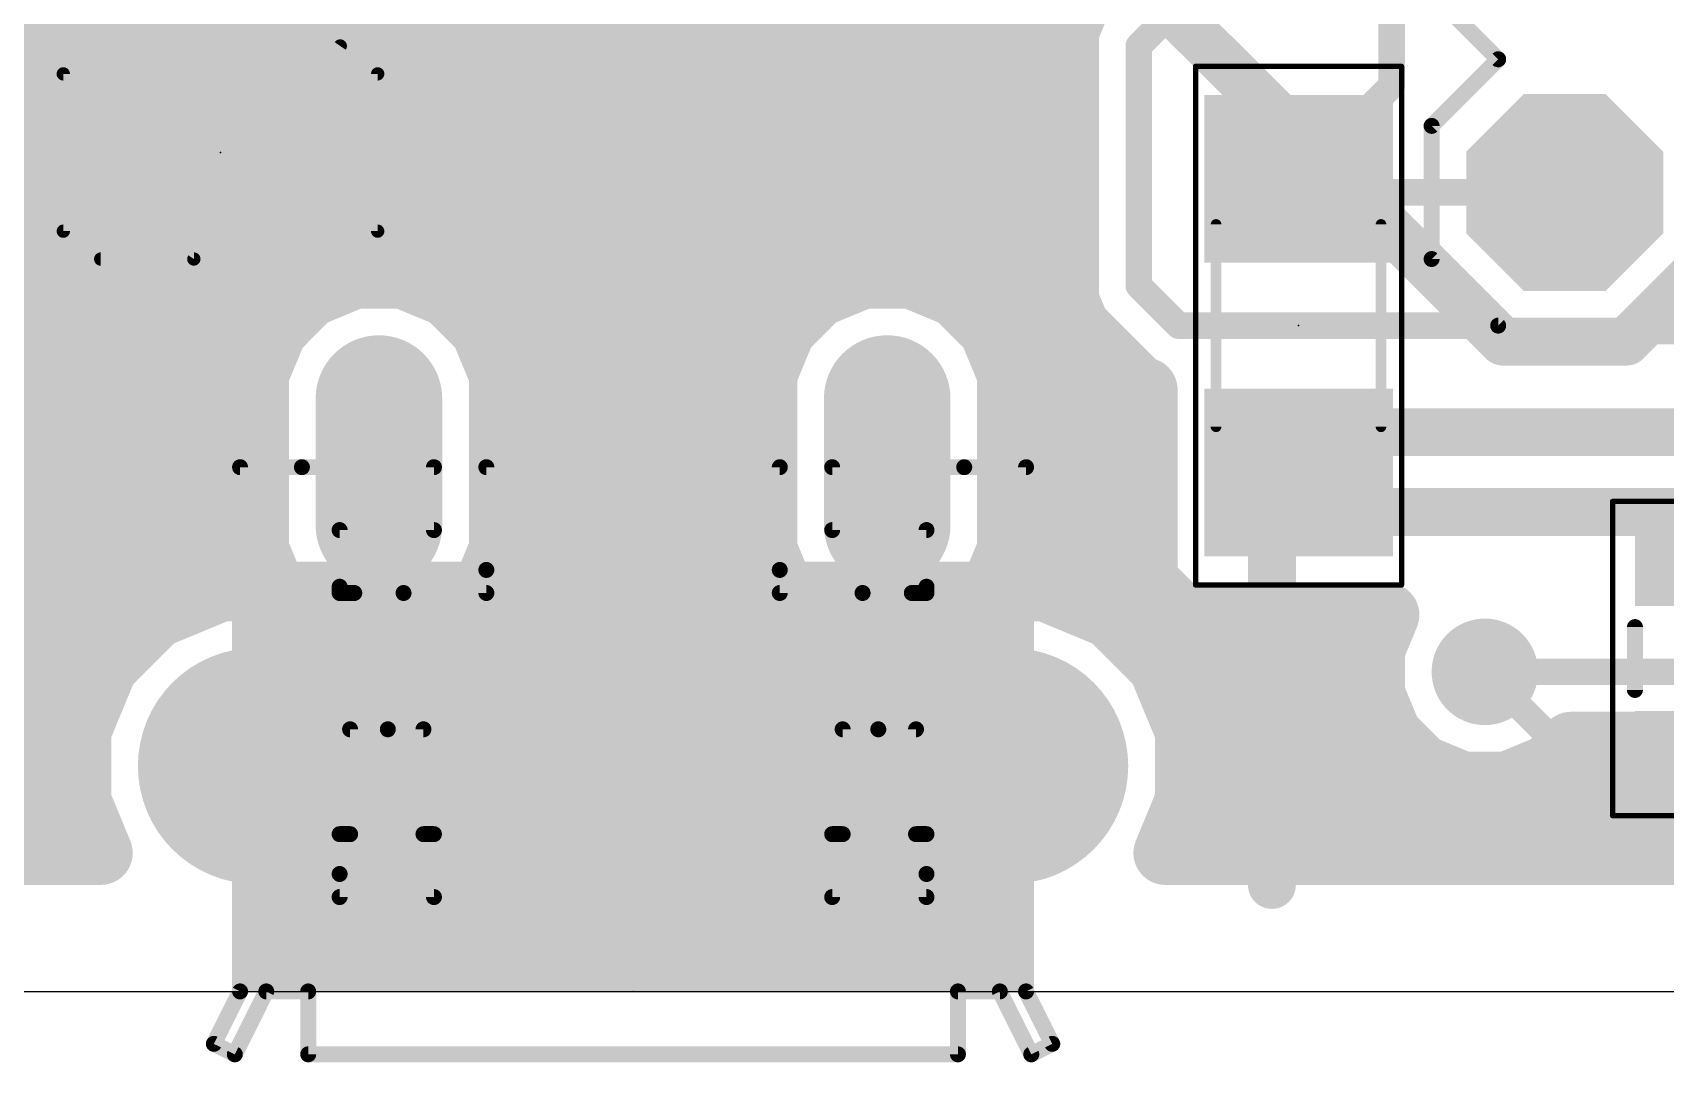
# Model space of a CAD drawing. Extents: x -0.2 to 38.1, y -0.7 to 65.1.
# Drawn here: x 8.24 to 23.82, y -0.68 to 9.14 of the extents above; entities that cross this region are included whole.
import ezdxf

# ---------------------------------------------------------------- set-up
doc = ezdxf.new("R2010")
doc.units = 0
for name, color, linetype in [('1', 22, 'CONTINUOUS'), ('16', 175, 'CONTINUOUS'), ('17', 82, 'CONTINUOUS'), ('18', 82, 'CONTINUOUS'), ('20', 7, 'CONTINUOUS'), ('21', 253, 'CONTINUOUS'), ('23', 7, 'CONTINUOUS'), ('24', 7, 'CONTINUOUS'), ('39', 22, 'CONTINUOUS'), ('40', 175, 'CONTINUOUS'), ('41', 22, 'CONTINUOUS'), ('51', 253, 'CONTINUOUS'), ('52', 253, 'CONTINUOUS')]:
    doc.layers.add(name, color=color, linetype=linetype)

# ---------------------------------------------------------------- blocks, each defined once
blk = doc.blocks.new('RECT')
blk.add_solid([(-0.5, -0.5), (0.5, -0.5), (-0.5, 0.5), (0.5, 0.5)])
blk = doc.blocks.new('OCTAGONP')
at = {"const_width": 0.5}
blk.add_lwpolyline([(-0.25, -0.1036), (-0.25, 0.1036), (-0.1036, 0.25), (0.1036, 0.25), (0.25, 0.1036), (0.25, -0.1036), (0.1036, -0.25), (-0.1036, -0.25), (-0.25, -0.1036), (-0.25, 0.1036)], dxfattribs=at)
blk = doc.blocks.new('ROUNDP')
at = {"const_width": 0.5}
blk.add_lwpolyline([(0, -0.25, 1), (0, 0.25, 1), (0, -0.25)], format="xyb", dxfattribs=at)
blk = doc.blocks.new('LONGP100')
at = {"const_width": 1}
blk.add_lwpolyline([(-0.5, 0), (0.5, 0)], dxfattribs=at)
at = {"const_width": 0.5}
for points in [[(-0.5, 0.25, 1), (-0.5, -0.25)], [(0.5, -0.25, 1), (0.5, 0.25)]]:
    blk.add_lwpolyline(points, format="xyb", dxfattribs=at)
blk = doc.blocks.new('ROUNDV')
at = {"const_width": 0.5}
blk.add_lwpolyline([(0, -0.25, 1), (0, 0.25, 1), (0, -0.25)], format="xyb", dxfattribs=at)

msp = doc.modelspace()

# ---------------------------------------------------------------- linework, layer by layer
at = {"layer": '1'}
for points, const_width in [([(17.018, 10.665), (17.018, 8.001)], 0.4572), ([(10.16, 10.541), (8.382, 8.763)], 0.254), ([(12.065, 10.541), (13.335, 8.636)], 0.254), ([(15.27, 8.158), (17.018, 10.541)], 0.254), ([(19.558, 8.9104), (18.034, 10.414)], 0.4572), ([(13.97, 9.271), (13.97, 4.825)], 0.254), ([(22.2708, 6.1976), (19.558, 8.9104)], 0.4572), ([(8.382, 8.763), (8.382, 8.001)], 0.254), ([(13.335, 8.636), (13.335, 4.826)], 0.254), ([(15.27, 4.825), (15.27, 8.158)], 0.254), ([(8.382, 8.001), (8.379, 8.001)], 0.254), ([(11.811, 8.001), (11.687, 8.001)], 0.254), ([(11.811, 8.001), (12.573, 7.239)], 0.254), ([(24.8716, 7.62), (23.4492, 6.1976)], 0.4572), ([(12.573, 7.239), (12.573, 4.826)], 0.254), ([(23.4492, 6.1976), (22.2708, 6.1976)], 0.4572), ([(12.573, 4.826), (12.67, 4.825)], 0.254), ([(13.335, 4.826), (13.32, 4.825)], 0.254), ([(22.86, 2.286), (22.098, 3.048)], 0.254), ([(24.119, 2.286), (22.86, 2.286)], 0.254)]:
    msp.add_lwpolyline(points, dxfattribs=dict(at, const_width=const_width))
for points, const_width in [([(19.6388, 8.9912, 1), (19.4772, 8.8296)], 0.2286), ([(19.4777, 8.8291, 1), (19.6383, 8.9918)], 0.2286), ([(8.4455, 8.763, 1), (8.3185, 8.763)], 0.127), ([(8.3371, 8.8079, 1), (8.4269, 8.7181)], 0.127), ([(13.3985, 8.636, 1), (13.2715, 8.636)], 0.127), ([(13.2822, 8.6008, 1), (13.3878, 8.6712)], 0.127), ([(15.3335, 8.158, 1), (15.2065, 8.158)], 0.127), ([(15.2188, 8.1956, 1), (15.3212, 8.1204)], 0.127), ([(8.379, 8.0645, 1), (8.379, 7.9375)], 0.127), ([(8.382, 7.9375, 1), (8.382, 8.0645)], 0.127), ([(11.687, 8.0645, 1), (11.687, 7.9375)], 0.127), ([(11.8559, 8.0459, 1), (11.7661, 7.9561)], 0.127), ([(11.811, 7.9375, 1), (11.811, 8.0645)], 0.127), ([(16.9037, 8.001, 1), (17.1323, 8.001)], 0.2286), ([(8.3185, 8.001, 1), (8.4455, 8.001)], 0.127), ([(12.6365, 7.239, 1), (12.5095, 7.239)], 0.127), ([(12.5281, 7.1941, 1), (12.6179, 7.2839)], 0.127), ([(22.2708, 6.3119, 1), (22.2708, 6.0833)], 0.2286), ([(22.19, 6.1168, 1), (22.3516, 6.2784)], 0.2286), ([(23.3684, 6.2784, 1), (23.53, 6.1168)], 0.2286), ([(23.4492, 6.0833, 1), (23.4492, 6.3119)], 0.2286), ([(12.5737, 4.8895, 1), (12.5723, 4.7625)], 0.127), ([(12.5095, 4.826, 1), (12.6365, 4.826)], 0.127), ([(12.6693, 4.7615, 1), (12.6707, 4.8885)], 0.127), ([(13.3158, 4.8884, 1), (13.3242, 4.7616)], 0.127), ([(13.2715, 4.826, 1), (13.3985, 4.826)], 0.127), ([(13.3392, 4.7626, 1), (13.3308, 4.8894)], 0.127), ([(13.9065, 4.825, 1), (14.0335, 4.825)], 0.127), ([(15.2065, 4.825, 1), (15.3335, 4.825)], 0.127), ([(22.1429, 3.0929, 1), (22.0531, 3.0031)], 0.127), ([(22.86, 2.3495, 1), (22.86, 2.2225)], 0.127), ([(22.8151, 2.2411, 1), (22.9049, 2.3309)], 0.127)]:
    msp.add_lwpolyline(points, format="xyb", dxfattribs=dict(at, const_width=const_width))
at = {"layer": '16'}
for points, const_width in [([(21.209, 17.399), (21.209, 8.639)], 0.254), ([(19.939, 10.16), (18.796, 9.017)], 0.254), ([(18.4075, 9.5984), (18.2146, 9.4055)], 0.6096), ([(18.2146, 9.4055), (18.1102, 9.1534)], 0.6096), ([(1.3208, 9.144), (18.1102, 9.144)], 0.6096), ([(18.1102, 9.1534), (18.1102, 6.5946)], 0.6096), ([(18.796, 9.017), (18.796, 6.731)], 0.254), ([(1.3208, 8.5344), (18.1102, 8.5344)], 0.6096), ([(21.209, 8.639), (20.32, 7.75)], 0.254), ([(1.3208, 7.9248), (18.1102, 7.9248)], 0.6096), ([(20.32, 7.75), (20.32, 7.62)], 0.254), ([(22.86, 7.62), (20.32, 7.62)], 0.254), ([(3.6735, 7.3152), (18.1102, 7.3152)], 0.6096), ([(11.3137, 6.8168), (10.8863, 6.6398)], 0.6096), ([(11.7763, 6.8168), (11.3137, 6.8168)], 0.6096), ([(12.2037, 6.6398), (11.7763, 6.8168)], 0.6096), ([(16.1637, 6.8168), (15.7363, 6.6398)], 0.6096), ([(16.6263, 6.8168), (16.1637, 6.8168)], 0.6096), ([(17.0537, 6.6398), (16.6263, 6.8168)], 0.6096), ([(5.4711, 6.7056), (11.0453, 6.7056)], 0.6096), ([(10.8863, 6.6398), (10.5592, 6.3127)], 0.6096), ([(12.0448, 6.7056), (15.8953, 6.7056)], 0.6096), ([(12.5308, 6.3127), (12.2037, 6.6398)], 0.6096), ([(15.7363, 6.6398), (15.4092, 6.3127)], 0.6096), ([(16.8948, 6.7056), (18.1102, 6.7056)], 0.6096), ([(17.3808, 6.3127), (17.0537, 6.6398)], 0.6096), ([(18.1102, 6.5946), (18.2146, 6.3425)], 0.6096), ([(18.796, 6.731), (19.177, 6.35)], 0.254), ([(10.5592, 6.3127), (10.3822, 5.8853)], 0.6096), ([(12.7078, 5.8853), (12.5308, 6.3127)], 0.6096), ([(15.4092, 6.3127), (15.2322, 5.8853)], 0.6096), ([(17.5578, 5.8853), (17.3808, 6.3127)], 0.6096), ([(18.2146, 6.3425), (18.5956, 5.9615)], 0.6096), ([(6.1548, 6.096), (10.4695, 6.096)], 0.6096), ([(12.6205, 6.096), (15.3195, 6.096)], 0.6096), ([(17.4705, 6.096), (18.4611, 6.096)], 0.6096), ([(19.177, 6.35), (22.2621, 6.35)], 0.254), ([(22.2621, 6.35), (22.3129, 6.2992)], 0.254), ([(22.3129, 6.2992), (25.9471, 6.2992)], 0.254), ([(18.5956, 5.9615), (18.7885, 5.7686)], 0.6096), ([(10.3822, 5.8853), (10.3822, 4.2147)], 0.6096), ([(12.7078, 4.2147), (12.7078, 5.8853)], 0.6096), ([(15.2322, 5.8853), (15.2322, 4.2147)], 0.6096), ([(17.5578, 4.2147), (17.5578, 5.8853)], 0.6096), ([(18.7885, 5.7686), (18.8612, 5.7385)], 0.6096), ([(18.8612, 5.7385), (18.8612, 3.9185)], 0.6096), ([(6.6231, 5.4864), (10.3822, 5.4864)], 0.6096), ([(12.7078, 5.4864), (15.2322, 5.4864)], 0.6096), ([(17.5578, 5.4864), (18.8612, 5.4864)], 0.6096), ([(6.9337, 4.8768), (10.3822, 4.8768)], 0.6096), ([(12.7078, 4.8768), (15.2322, 4.8768)], 0.6096), ([(17.5578, 4.8768), (18.8612, 4.8768)], 0.6096), ([(20.32, 4.95), (20.698, 4.572)], 0.4572), ([(25.527, 4.572), (20.698, 4.572)], 0.4572), ([(7.0929, 4.2672), (10.3822, 4.2672)], 0.6096), ([(10.3822, 4.2147), (10.54, 3.8338)], 0.6096), ([(12.5308, 3.7873), (12.7078, 4.2147)], 0.6096), ([(12.7078, 4.2672), (15.2322, 4.2672)], 0.6096), ([(15.2322, 4.2147), (15.4092, 3.7873)], 0.6096), ([(17.4, 3.8338), (17.5578, 4.2147)], 0.6096), ([(17.5578, 4.2672), (18.8612, 4.2672)], 0.6096), ([(18.8612, 3.9185), (19.1885, 3.5912)], 0.6096), ([(10.0351, 3.8338), (9.4162, 3.5775)], 0.6096), ([(10.54, 3.8338), (10.0351, 3.8338)], 0.6096), ([(12.2037, 3.4602), (12.5308, 3.7873)], 0.6096), ([(15.4092, 3.7873), (15.7363, 3.4602)], 0.6096), ([(17.9049, 3.8338), (17.4, 3.8338)], 0.6096), ([(18.5238, 3.5775), (17.9049, 3.8338)], 0.6096), ([(7.1895, 3.6576), (9.6097, 3.6576)], 0.6096), ([(12.401, 3.6576), (15.539, 3.6576)], 0.6096), ([(18.3303, 3.6576), (19.1221, 3.6576)], 0.6096), ([(19.1885, 3.5912), (21.1683, 3.5912)], 0.6096), ([(21.1683, 3.5912), (21.0312, 3.2602)], 0.6096), ([(9.4162, 3.5775), (8.9425, 3.1038)], 0.6096), ([(11.7763, 3.2832), (12.2037, 3.4602)], 0.6096), ([(15.7363, 3.4602), (16.1637, 3.2832)], 0.6096), ([(18.9975, 3.1038), (18.5238, 3.5775)], 0.6096), ([(11.7975, 3.1038), (11.618, 3.2832)], 0.6096), ([(11.618, 3.2832), (11.7763, 3.2832)], 0.6096), ([(16.322, 3.2832), (16.1425, 3.1038)], 0.6096), ([(16.1637, 3.2832), (16.322, 3.2832)], 0.6096), ([(21.0312, 3.2602), (21.0312, 2.8358)], 0.6096), ([(7.1412, 3.048), (8.9194, 3.048)], 0.6096), ([(8.9425, 3.1038), (8.6862, 2.4849)], 0.6096), ([(12.0538, 2.4849), (11.7975, 3.1038)], 0.6096), ([(11.8206, 3.048), (16.1194, 3.048)], 0.6096), ([(16.1425, 3.1038), (15.8862, 2.4849)], 0.6096), ([(19.2538, 2.4849), (18.9975, 3.1038)], 0.6096), ([(19.0206, 3.048), (21.0312, 3.048)], 0.6096), ([(21.0312, 2.8358), (21.1936, 2.4437)], 0.6096), ([(26.797, 3.048), (22.098, 3.048)], 0.254), ([(7.0446, 2.4384), (8.6862, 2.4384)], 0.6096), ([(8.6862, 2.4849), (8.6862, 1.8151)], 0.6096), ([(12.0538, 1.8151), (12.0538, 2.4849)], 0.6096), ([(12.0538, 2.4384), (15.8862, 2.4384)], 0.6096), ([(15.8862, 2.4849), (15.8862, 1.8151)], 0.6096), ([(19.2538, 1.8151), (19.2538, 2.4849)], 0.6096), ([(19.2538, 2.4384), (21.1989, 2.4384)], 0.6096), ([(21.1936, 2.4437), (21.4937, 2.1436)], 0.6096), ([(22.7023, 2.1436), (22.9209, 2.3622)], 0.6096), ([(22.9209, 2.3622), (26.9334, 2.3622)], 0.6096), ([(21.4937, 2.1436), (21.8858, 1.9812)], 0.6096), ([(22.3102, 1.9812), (22.7023, 2.1436)], 0.6096), ([(21.8858, 1.9812), (22.3102, 1.9812)], 0.6096), ([(6.7784, 1.8288), (8.6862, 1.8288)], 0.6096), ([(8.6862, 1.8151), (8.8909, 1.3208)], 0.6096), ([(11.8491, 1.3208), (12.0538, 1.8151)], 0.6096), ([(12.0538, 1.8288), (15.8862, 1.8288)], 0.6096), ([(15.8862, 1.8151), (16.0909, 1.3208)], 0.6096), ([(19.0491, 1.3208), (19.2538, 1.8151)], 0.6096), ([(19.2538, 1.8288), (35.5092, 1.8288)], 0.6096), ([(8.8909, 1.3208), (6.5195, 1.3208)], 0.6096), ([(16.0909, 1.3208), (11.8491, 1.3208)], 0.6096), ([(35.5092, 1.3208), (19.0491, 1.3208)], 0.6096)]:
    msp.add_lwpolyline(points, dxfattribs=dict(at, const_width=const_width))
for points, const_width in [([(18.1068, 9.5132, 1), (18.3224, 9.2977)], 0.3048), ([(18.2626, 9.1534, 1), (17.9578, 9.1534)], 0.3048), ([(17.9694, 9.2117, 1), (18.251, 9.0951)], 0.3048), ([(18.1102, 8.9916, 1), (18.1102, 9.2964)], 0.3048), ([(18.8595, 9.017, 1), (18.7325, 9.017)], 0.127), ([(18.7511, 9.0619, 1), (18.8409, 8.9721)], 0.127), ([(18.1102, 8.382, 1), (18.1102, 8.6868)], 0.3048), ([(21.2539, 8.5941, 1), (21.1641, 8.6839)], 0.127), ([(21.1455, 8.639, 1), (21.2725, 8.639)], 0.127), ([(18.1102, 7.7724, 1), (18.1102, 8.0772)], 0.3048), ([(20.3835, 7.75, 1), (20.2565, 7.75)], 0.127), ([(20.2751, 7.7949, 1), (20.3649, 7.7051)], 0.127), ([(20.32, 7.6835, 1), (20.32, 7.5565)], 0.127), ([(20.2565, 7.62, 1), (20.3835, 7.62)], 0.127), ([(22.86, 7.5565, 1), (22.86, 7.6835)], 0.127), ([(18.1102, 7.1628, 1), (18.1102, 7.4676)], 0.3048), ([(11.3137, 6.9692, 1), (11.3137, 6.6644)], 0.3048), ([(11.372, 6.676, 1), (11.2554, 6.9576)], 0.3048), ([(11.8346, 6.9576, 1), (11.718, 6.676)], 0.3048), ([(11.7763, 6.6644, 1), (11.7763, 6.9692)], 0.3048), ([(16.1637, 6.9692, 1), (16.1637, 6.6644)], 0.3048), ([(16.222, 6.676, 1), (16.1054, 6.9576)], 0.3048), ([(16.6846, 6.9576, 1), (16.568, 6.676)], 0.3048), ([(16.6263, 6.6644, 1), (16.6263, 6.9692)], 0.3048), ([(10.828, 6.7806, 1), (10.9446, 6.499)], 0.3048), ([(10.9941, 6.532, 1), (10.7786, 6.7475)], 0.3048), ([(11.0453, 6.5532, 1), (11.0453, 6.858)], 0.3048), ([(12.0448, 6.858, 1), (12.0448, 6.5532)], 0.3048), ([(12.3114, 6.7475, 1), (12.0959, 6.532)], 0.3048), ([(12.1454, 6.499, 1), (12.262, 6.7806)], 0.3048), ([(15.678, 6.7806, 1), (15.7946, 6.499)], 0.3048), ([(15.8441, 6.532, 1), (15.6286, 6.7475)], 0.3048), ([(15.8953, 6.5532, 1), (15.8953, 6.858)], 0.3048), ([(16.8948, 6.858, 1), (16.8948, 6.5532)], 0.3048), ([(17.1614, 6.7475, 1), (16.9459, 6.532)], 0.3048), ([(16.9954, 6.499, 1), (17.112, 6.7806)], 0.3048), ([(18.251, 6.6529, 1), (17.9694, 6.5363)], 0.3048), ([(18.1102, 6.5532, 1), (18.1102, 6.858)], 0.3048), ([(18.8409, 6.7759, 1), (18.7511, 6.6861)], 0.127), ([(17.9578, 6.5946, 1), (18.2626, 6.5946)], 0.3048), ([(18.7325, 6.731, 1), (18.8595, 6.731)], 0.127), ([(10.4515, 6.4204, 1), (10.667, 6.2049)], 0.3048), ([(10.7, 6.2544, 1), (10.4184, 6.371)], 0.3048), ([(12.6716, 6.371, 1), (12.39, 6.2544)], 0.3048), ([(12.423, 6.2049, 1), (12.6385, 6.4204)], 0.3048), ([(15.3015, 6.4204, 1), (15.517, 6.2049)], 0.3048), ([(15.55, 6.2544, 1), (15.2684, 6.371)], 0.3048), ([(17.5216, 6.371, 1), (17.24, 6.2544)], 0.3048), ([(17.273, 6.2049, 1), (17.4885, 6.4204)], 0.3048), ([(18.3224, 6.4503, 1), (18.1068, 6.2348)], 0.3048), ([(18.0738, 6.2842, 1), (18.3554, 6.4008)], 0.3048), ([(10.4695, 5.9436, 1), (10.4695, 6.2484)], 0.3048), ([(12.6205, 6.2484, 1), (12.6205, 5.9436)], 0.3048), ([(15.3195, 5.9436, 1), (15.3195, 6.2484)], 0.3048), ([(17.4705, 6.2484, 1), (17.4705, 5.9436)], 0.3048), ([(18.4611, 5.9436, 1), (18.4611, 6.2484)], 0.3048), ([(19.177, 6.4135, 1), (19.177, 6.2865)], 0.127), ([(19.1321, 6.3051, 1), (19.2219, 6.3949)], 0.127), ([(22.307, 6.3949, 1), (22.2172, 6.3051)], 0.127), ([(22.3129, 6.3627, 1), (22.3129, 6.2357)], 0.127), ([(22.2621, 6.2865, 1), (22.2621, 6.4135)], 0.127), ([(22.268, 6.2543, 1), (22.3578, 6.3441)], 0.127), ([(18.7034, 6.0693, 1), (18.4878, 5.8538)], 0.3048), ([(10.5346, 5.8853, 1), (10.2298, 5.8853)], 0.3048), ([(10.2414, 5.9436, 1), (10.523, 5.827)], 0.3048), ([(12.8602, 5.8853, 1), (12.5554, 5.8853)], 0.3048), ([(12.567, 5.827, 1), (12.8486, 5.9436)], 0.3048), ([(15.3846, 5.8853, 1), (15.0798, 5.8853)], 0.3048), ([(15.0914, 5.9436, 1), (15.373, 5.827)], 0.3048), ([(17.7102, 5.8853, 1), (17.4054, 5.8853)], 0.3048), ([(17.417, 5.827, 1), (17.6986, 5.9436)], 0.3048), ([(18.4878, 5.8538, 1), (18.7034, 6.0693)], 0.3048), ([(18.8468, 5.9094, 1), (18.7302, 5.6278)], 0.3048), ([(18.6808, 5.6608, 1), (18.8963, 5.8764)], 0.3048), ([(19.0136, 5.7385, 1), (18.7088, 5.7385)], 0.3048), ([(18.8029, 5.5977, 1), (18.9195, 5.8793)], 0.3048), ([(10.3822, 5.334, 1), (10.3822, 5.6388)], 0.3048), ([(12.7078, 5.6388, 1), (12.7078, 5.334)], 0.3048), ([(15.2322, 5.334, 1), (15.2322, 5.6388)], 0.3048), ([(17.5578, 5.6388, 1), (17.5578, 5.334)], 0.3048), ([(18.8612, 5.334, 1), (18.8612, 5.6388)], 0.3048), ([(10.3822, 4.7244, 1), (10.3822, 5.0292)], 0.3048), ([(12.7078, 5.0292, 1), (12.7078, 4.7244)], 0.3048), ([(15.2322, 4.7244, 1), (15.2322, 5.0292)], 0.3048), ([(17.5578, 5.0292, 1), (17.5578, 4.7244)], 0.3048), ([(18.8612, 4.7244, 1), (18.8612, 5.0292)], 0.3048), ([(20.4008, 5.0308, 1), (20.2392, 4.8692)], 0.2286), ([(20.698, 4.6863, 1), (20.698, 4.4577)], 0.2286), ([(20.6172, 4.4912, 1), (20.7788, 4.6528)], 0.2286), ([(10.523, 4.273, 1), (10.2414, 4.1564)], 0.3048), ([(10.3822, 4.1148, 1), (10.3822, 4.4196)], 0.3048), ([(12.7078, 4.4196, 1), (12.7078, 4.1148)], 0.3048), ([(12.8486, 4.1564, 1), (12.567, 4.273)], 0.3048), ([(15.373, 4.273, 1), (15.0914, 4.1564)], 0.3048), ([(15.2322, 4.1148, 1), (15.2322, 4.4196)], 0.3048), ([(17.5578, 4.4196, 1), (17.5578, 4.1148)], 0.3048), ([(17.6986, 4.1564, 1), (17.417, 4.273)], 0.3048), ([(18.8612, 4.1148, 1), (18.8612, 4.4196)], 0.3048), ([(10.2298, 4.2147, 1), (10.5346, 4.2147)], 0.3048), ([(12.5554, 4.2147, 1), (12.8602, 4.2147)], 0.3048), ([(15.0798, 4.2147, 1), (15.3846, 4.2147)], 0.3048), ([(17.4054, 4.2147, 1), (17.7102, 4.2147)], 0.3048), ([(18.969, 4.0263, 1), (18.7534, 3.8108)], 0.3048), ([(10.0351, 3.9862, 1), (10.0351, 3.6814)], 0.3048), ([(10.0934, 3.693, 1), (9.9767, 3.9746)], 0.3048), ([(10.54, 3.6814, 1), (10.54, 3.9862)], 0.3048), ([(12.6385, 3.6796, 1), (12.423, 3.8951)], 0.3048), ([(15.517, 3.8951, 1), (15.3015, 3.6796)], 0.3048), ([(17.4, 3.9862, 1), (17.4, 3.6814)], 0.3048), ([(17.9632, 3.9746, 1), (17.8466, 3.693)], 0.3048), ([(17.9049, 3.6814, 1), (17.9049, 3.9862)], 0.3048), ([(18.7088, 3.9185, 1), (19.0136, 3.9185)], 0.3048), ([(9.6097, 3.5052, 1), (9.6097, 3.81)], 0.3048), ([(10.3992, 3.7755, 1), (10.6808, 3.8921)], 0.3048), ([(12.401, 3.81, 1), (12.401, 3.5052)], 0.3048), ([(12.39, 3.8456, 1), (12.6716, 3.729)], 0.3048), ([(15.2684, 3.729, 1), (15.55, 3.8456)], 0.3048), ([(15.539, 3.5052, 1), (15.539, 3.81)], 0.3048), ([(17.2592, 3.8921, 1), (17.5408, 3.7755)], 0.3048), ([(18.3303, 3.81, 1), (18.3303, 3.5052)], 0.3048), ([(19.1885, 3.7436, 1), (19.1885, 3.4388)], 0.3048), ([(19.1221, 3.5052, 1), (19.1221, 3.81)], 0.3048), ([(21.3091, 3.5329, 1), (21.0275, 3.6495)], 0.3048), ([(21.1683, 3.4388, 1), (21.1683, 3.7436)], 0.3048), ([(9.3579, 3.7183, 1), (9.4745, 3.4367)], 0.3048), ([(9.524, 3.4697, 1), (9.3084, 3.6852)], 0.3048), ([(12.262, 3.3194, 1), (12.1454, 3.601)], 0.3048), ([(15.7946, 3.601, 1), (15.678, 3.3194)], 0.3048), ([(18.6316, 3.6852, 1), (18.416, 3.4697)], 0.3048), ([(18.4655, 3.4367, 1), (18.5821, 3.7183)], 0.3048), ([(19.0808, 3.4834, 1), (19.2963, 3.699)], 0.3048), ([(11.7258, 3.391, 1), (11.5103, 3.1754)], 0.3048), ([(11.618, 3.4356, 1), (11.618, 3.1308)], 0.3048), ([(11.7763, 3.1308, 1), (11.7763, 3.4356)], 0.3048), ([(12.0959, 3.568, 1), (12.3114, 3.3525)], 0.3048), ([(15.6286, 3.3525, 1), (15.8441, 3.568)], 0.3048), ([(16.1637, 3.4356, 1), (16.1637, 3.1308)], 0.3048), ([(16.4297, 3.1754, 1), (16.2142, 3.391)], 0.3048), ([(16.322, 3.1308, 1), (16.322, 3.4356)], 0.3048), ([(11.718, 3.424, 1), (11.8346, 3.1424)], 0.3048), ([(16.1054, 3.1424, 1), (16.222, 3.424)], 0.3048), ([(21.1836, 3.2602, 1), (20.8788, 3.2602)], 0.3048), ([(20.8904, 3.3185, 1), (21.172, 3.2019)], 0.3048), ([(8.8348, 3.2116, 1), (9.0503, 2.996)], 0.3048), ([(9.0833, 3.0455, 1), (8.8017, 3.1621)], 0.3048), ([(8.9194, 2.8956, 1), (8.9194, 3.2004)], 0.3048), ([(11.9383, 3.1621, 1), (11.6567, 3.0455)], 0.3048), ([(11.8206, 3.2004, 1), (11.8206, 2.8956)], 0.3048), ([(11.6897, 2.996, 1), (11.9052, 3.2116)], 0.3048), ([(16.0348, 3.2116, 1), (16.2503, 2.996)], 0.3048), ([(16.2833, 3.0455, 1), (16.0017, 3.1621)], 0.3048), ([(16.1194, 2.8956, 1), (16.1194, 3.2004)], 0.3048), ([(19.1383, 3.1621, 1), (18.8567, 3.0455)], 0.3048), ([(19.0206, 3.2004, 1), (19.0206, 2.8956)], 0.3048), ([(18.8897, 2.996, 1), (19.1052, 3.2116)], 0.3048), ([(21.0312, 2.8956, 1), (21.0312, 3.2004)], 0.3048), ([(21.172, 2.8941, 1), (20.8904, 2.7775)], 0.3048), ([(22.098, 3.1115, 1), (22.098, 2.9845)], 0.127), ([(20.8788, 2.8358, 1), (21.1836, 2.8358)], 0.3048), ([(8.8386, 2.4849, 1), (8.5338, 2.4849)], 0.3048), ([(8.5454, 2.5432, 1), (8.827, 2.4266)], 0.3048), ([(8.6862, 2.286, 1), (8.6862, 2.5908)], 0.3048), ([(12.2062, 2.4849, 1), (11.9014, 2.4849)], 0.3048), ([(12.0538, 2.5908, 1), (12.0538, 2.286)], 0.3048), ([(11.913, 2.4266, 1), (12.1946, 2.5432)], 0.3048), ([(16.0386, 2.4849, 1), (15.7338, 2.4849)], 0.3048), ([(15.7454, 2.5432, 1), (16.027, 2.4266)], 0.3048), ([(15.8862, 2.286, 1), (15.8862, 2.5908)], 0.3048), ([(19.4062, 2.4849, 1), (19.1014, 2.4849)], 0.3048), ([(19.2538, 2.5908, 1), (19.2538, 2.286)], 0.3048), ([(19.113, 2.4266, 1), (19.3946, 2.5432)], 0.3048), ([(21.3014, 2.5515, 1), (21.0858, 2.3359)], 0.3048), ([(21.0528, 2.3854, 1), (21.3344, 2.502)], 0.3048), ([(21.1989, 2.286, 1), (21.1989, 2.5908)], 0.3048), ([(22.9209, 2.5146, 1), (22.9209, 2.2098)], 0.3048), ([(23.0286, 2.2544, 1), (22.8131, 2.47)], 0.3048), ([(21.552, 2.2844, 1), (21.4354, 2.0028)], 0.3048), ([(21.3859, 2.0358, 1), (21.6015, 2.2514)], 0.3048), ([(22.5945, 2.2514, 1), (22.8101, 2.0358)], 0.3048), ([(22.7606, 2.0028, 1), (22.644, 2.2844)], 0.3048), ([(21.8858, 2.1336, 1), (21.8858, 1.8288)], 0.3048), ([(21.8275, 1.8404, 1), (21.9441, 2.122)], 0.3048), ([(22.2519, 2.122, 1), (22.3685, 1.8404)], 0.3048), ([(22.3102, 1.8288, 1), (22.3102, 2.1336)], 0.3048), ([(8.827, 1.8734, 1), (8.5454, 1.7567)], 0.3048), ([(8.6862, 1.6764, 1), (8.6862, 1.9812)], 0.3048), ([(12.0538, 1.9812, 1), (12.0538, 1.6764)], 0.3048), ([(12.1946, 1.7567, 1), (11.913, 1.8734)], 0.3048), ([(16.027, 1.8734, 1), (15.7454, 1.7567)], 0.3048), ([(15.8862, 1.6764, 1), (15.8862, 1.9812)], 0.3048), ([(19.2538, 1.9812, 1), (19.2538, 1.6764)], 0.3048), ([(19.3946, 1.7567, 1), (19.113, 1.8734)], 0.3048), ([(8.5338, 1.8151, 1), (8.8386, 1.8151)], 0.3048), ([(11.9014, 1.8151, 1), (12.2062, 1.8151)], 0.3048), ([(15.7338, 1.8151, 1), (16.0386, 1.8151)], 0.3048), ([(19.1014, 1.8151, 1), (19.4062, 1.8151)], 0.3048), ([(8.8909, 1.1684, 1), (8.8909, 1.4732)], 0.3048), ([(11.8491, 1.4732, 1), (11.8491, 1.1684)], 0.3048), ([(16.0909, 1.1684, 1), (16.0909, 1.4732)], 0.3048), ([(19.0491, 1.4732, 1), (19.0491, 1.1684)], 0.3048), ([(8.7501, 1.2625, 1), (9.0317, 1.3791)], 0.3048), ([(11.7083, 1.3791, 1), (11.9899, 1.2625)], 0.3048), ([(15.9501, 1.2625, 1), (16.2317, 1.3791)], 0.3048), ([(18.9083, 1.3791, 1), (19.1899, 1.2625)], 0.3048)]:
    msp.add_lwpolyline(points, format="xyb", dxfattribs=dict(at, const_width=const_width))
at = {"layer": '20'}
msp.add_line((0, 0), (36.83, 0), dxfattribs=at)
at = {"layer": '21'}
for points, const_width in [([(21.59, 9.525), (22.225, 8.89)], 0.1524), ([(22.225, 8.89), (21.59, 8.255)], 0.1524), ([(9.398, 8.763), (10.668, 8.763)], 0.2032), ([(21.59, 8.255), (21.59, 6.985)], 0.1524), ([(10.668, 7.239), (9.398, 7.239)], 0.2032), ([(21.59, 6.985), (22.225, 6.35)], 0.1524), ([(26.035, 6.35), (22.225, 6.35)], 0.1524), ([(20.955, 5.334), (20.066, 4.445)], 0.4572), ([(20.955, 5.334), (27.051, 5.334)], 0.4572), ([(10.22, 0), (10.22, 5)], 0.1524), ([(10.22, 5), (10.81, 5)], 0.1524), ([(17.72, 5), (17.13, 5)], 0.1524), ([(17.72, 0), (17.72, 5)], 0.1524), ([(20.066, 4.445), (20.066, 1.016)], 0.4572), ([(12.57, 3.8), (12.57, 4.02)], 0.1524), ([(15.37, 3.8), (15.37, 4.02)], 0.1524), ([(11.17, 3.8), (11.17, 3.86)], 0.1524), ([(16.77, 3.8), (16.77, 3.86)], 0.1524), ([(11.31, 3.8), (11.17, 3.8)], 0.1524), ([(12.57, 3.8), (11.78, 3.8)], 0.1524), ([(16.16, 3.8), (15.37, 3.8)], 0.1524), ([(16.77, 3.8), (16.63, 3.8)], 0.1524), ([(23.53, 3.475), (23.53, 2.875)], 0.1524), ([(11.97, 2.5), (11.63, 2.5)], 0.1524), ([(11.97, 1.5), (11.97, 2.5)], 0.1524), ([(15.97, 1.5), (15.97, 2.5)], 0.1524), ([(15.97, 2.5), (16.31, 2.5)], 0.1524), ([(12.07, 1.5), (11.97, 1.5)], 0.1524), ([(12.07, 0.9), (12.07, 1.5)], 0.1524), ([(15.87, 0.9), (15.87, 1.5)], 0.1524), ([(15.87, 1.5), (15.97, 1.5)], 0.1524), ([(11.17, 1.12), (11.17, 0.9)], 0.1524), ([(16.77, 1.12), (16.77, 0.9)], 0.1524), ([(11.17, 0.9), (12.07, 0.9)], 0.1524), ([(16.77, 0.9), (15.87, 0.9)], 0.1524), ([(9.97, -0.5), (10.22, 0)], 0.1524), ([(10.17, -0.6), (10.47, 0)], 0.1524), ([(10.47, 0), (10.87, 0)], 0.1524), ([(10.87, 0), (10.87, -0.6)], 0.1524), ([(17.07, -0.6), (17.07, 0)], 0.1524), ([(17.07, 0), (17.47, 0)], 0.1524), ([(17.47, 0), (17.77, -0.6)], 0.1524), ([(17.97, -0.5), (17.72, 0)], 0.1524), ([(9.97, -0.5), (10.17, -0.6)], 0.1524), ([(17.77, -0.6), (17.97, -0.5)], 0.1524), ([(10.87, -0.6), (17.07, -0.6)], 0.1524)]:
    msp.add_lwpolyline(points, dxfattribs=dict(at, const_width=const_width))
for points, const_width in [([(22.2519, 8.8631, 1), (22.1981, 8.9169)], 0.0762), ([(22.1981, 8.8631, 1), (22.2519, 8.9169)], 0.0762), ([(9.398, 8.8138, 1), (9.398, 8.7122)], 0.1016), ([(10.668, 8.7122, 1), (10.668, 8.8138)], 0.1016), ([(21.6281, 8.255, 1), (21.5519, 8.255)], 0.0762), ([(21.5631, 8.2819, 1), (21.6169, 8.2281)], 0.0762), ([(9.398, 7.2898, 1), (9.398, 7.1882)], 0.1016), ([(10.668, 7.1882, 1), (10.668, 7.2898)], 0.1016), ([(21.5519, 6.985, 1), (21.6281, 6.985)], 0.0762), ([(21.6169, 7.0119, 1), (21.5631, 6.9581)], 0.0762), ([(22.225, 6.3881, 1), (22.225, 6.3119)], 0.0762), ([(22.1981, 6.3231, 1), (22.2519, 6.3769)], 0.0762), ([(20.955, 5.4483, 1), (20.955, 5.2197)], 0.2286), ([(21.0358, 5.2532, 1), (20.8742, 5.4148)], 0.2286), ([(10.2581, 5, 1), (10.1819, 5)], 0.0762), ([(10.22, 5.0381, 1), (10.22, 4.9619)], 0.0762), ([(10.81, 4.9619, 1), (10.81, 5.0381)], 0.0762), ([(17.13, 5.0381, 1), (17.13, 4.9619)], 0.0762), ([(17.7581, 5, 1), (17.6819, 5)], 0.0762), ([(17.72, 4.9619, 1), (17.72, 5.0381)], 0.0762), ([(20.1803, 4.445, 1), (19.9517, 4.445)], 0.2286), ([(19.9852, 4.5258, 1), (20.1468, 4.3642)], 0.2286), ([(12.6081, 4.02, 1), (12.5319, 4.02)], 0.0762), ([(15.4081, 4.02, 1), (15.3319, 4.02)], 0.0762), ([(11.2081, 3.86, 1), (11.1319, 3.86)], 0.0762), ([(16.8081, 3.86, 1), (16.7319, 3.86)], 0.0762), ([(11.17, 3.8381, 1), (11.17, 3.7619)], 0.0762), ([(11.1319, 3.8, 1), (11.2081, 3.8)], 0.0762), ([(11.31, 3.7619, 1), (11.31, 3.8381)], 0.0762), ([(11.78, 3.8381, 1), (11.78, 3.7619)], 0.0762), ([(12.5319, 3.8, 1), (12.6081, 3.8)], 0.0762), ([(12.57, 3.7619, 1), (12.57, 3.8381)], 0.0762), ([(15.37, 3.8381, 1), (15.37, 3.7619)], 0.0762), ([(15.3319, 3.8, 1), (15.4081, 3.8)], 0.0762), ([(16.16, 3.7619, 1), (16.16, 3.8381)], 0.0762), ([(16.63, 3.8381, 1), (16.63, 3.7619)], 0.0762), ([(16.7319, 3.8, 1), (16.8081, 3.8)], 0.0762), ([(16.77, 3.7619, 1), (16.77, 3.8381)], 0.0762), ([(23.5681, 3.475, 1), (23.4919, 3.475)], 0.0762), ([(23.4919, 2.875, 1), (23.5681, 2.875)], 0.0762), ([(11.63, 2.5381, 1), (11.63, 2.4619)], 0.0762), ([(12.0081, 2.5, 1), (11.9319, 2.5)], 0.0762), ([(11.97, 2.4619, 1), (11.97, 2.5381)], 0.0762), ([(16.0081, 2.5, 1), (15.9319, 2.5)], 0.0762), ([(15.97, 2.5381, 1), (15.97, 2.4619)], 0.0762), ([(16.31, 2.4619, 1), (16.31, 2.5381)], 0.0762), ([(11.97, 1.5381, 1), (11.97, 1.4619)], 0.0762), ([(12.1081, 1.5, 1), (12.0319, 1.5)], 0.0762), ([(12.07, 1.4619, 1), (12.07, 1.5381)], 0.0762), ([(15.9081, 1.5, 1), (15.8319, 1.5)], 0.0762), ([(15.87, 1.5381, 1), (15.87, 1.4619)], 0.0762), ([(15.97, 1.4619, 1), (15.97, 1.5381)], 0.0762), ([(11.9319, 1.5, 1), (12.0081, 1.5)], 0.0762), ([(15.9319, 1.5, 1), (16.0081, 1.5)], 0.0762), ([(11.2081, 1.12, 1), (11.1319, 1.12)], 0.0762), ([(16.8081, 1.12, 1), (16.7319, 1.12)], 0.0762), ([(19.9517, 1.016, 1), (20.1803, 1.016)], 0.2286), ([(11.17, 0.9381, 1), (11.17, 0.8619)], 0.0762), ([(11.1319, 0.9, 1), (11.2081, 0.9)], 0.0762), ([(12.0319, 0.9, 1), (12.1081, 0.9)], 0.0762), ([(12.07, 0.8619, 1), (12.07, 0.9381)], 0.0762), ([(15.87, 0.9381, 1), (15.87, 0.8619)], 0.0762), ([(15.8319, 0.9, 1), (15.9081, 0.9)], 0.0762), ([(16.7319, 0.9, 1), (16.8081, 0.9)], 0.0762), ([(16.77, 0.8619, 1), (16.77, 0.9381)], 0.0762), ([(10.1819, 0, 1), (10.2581, 0)], 0.0762), ([(10.2541, -0.017, 1), (10.1859, 0.017)], 0.0762), ([(10.47, 0.0381, 1), (10.47, -0.0381)], 0.0762), ([(10.5041, -0.017, 1), (10.4359, 0.017)], 0.0762), ([(10.9081, 0, 1), (10.8319, 0)], 0.0762), ([(10.87, -0.0381, 1), (10.87, 0.0381)], 0.0762), ([(17.1081, 0, 1), (17.0319, 0)], 0.0762), ([(17.07, 0.0381, 1), (17.07, -0.0381)], 0.0762), ([(17.5041, 0.017, 1), (17.4359, -0.017)], 0.0762), ([(17.47, -0.0381, 1), (17.47, 0.0381)], 0.0762), ([(17.7541, 0.017, 1), (17.6859, -0.017)], 0.0762), ([(17.6819, 0, 1), (17.7581, 0)], 0.0762), ([(9.987, -0.4659, 1), (9.953, -0.5341)], 0.0762), ([(9.9359, -0.483, 1), (10.0041, -0.517)], 0.0762), ([(17.9359, -0.517, 1), (18.0041, -0.483)], 0.0762), ([(17.987, -0.5341, 1), (17.953, -0.4659)], 0.0762), ([(10.1359, -0.583, 1), (10.2041, -0.617)], 0.0762), ([(10.153, -0.6341, 1), (10.187, -0.5659)], 0.0762), ([(10.87, -0.5619, 1), (10.87, -0.6381)], 0.0762), ([(10.8319, -0.6, 1), (10.9081, -0.6)], 0.0762), ([(17.0319, -0.6, 1), (17.1081, -0.6)], 0.0762), ([(17.07, -0.6381, 1), (17.07, -0.5619)], 0.0762), ([(17.753, -0.5659, 1), (17.787, -0.6341)], 0.0762), ([(17.7359, -0.617, 1), (17.8041, -0.583)], 0.0762)]:
    msp.add_lwpolyline(points, format="xyb", dxfattribs=dict(at, const_width=const_width))
at = {"layer": '23'}
for p in [(10.033, 8.001), (13.97, 0)]:
    msp.add_point(p, dxfattribs=at)
at = {"layer": '24'}
msp.add_point((20.32, 6.35), dxfattribs=at)
at = {"layer": '39', "const_width": 0.0508}
for points in [[(23.3172, 1.6764), (23.3172, 4.6736)], [(23.3172, 4.6736), (24.9428, 4.6736)], [(24.9428, 1.6764), (23.3172, 1.6764)]]:
    msp.add_lwpolyline(points, dxfattribs=at)
at = {"layer": '39', "const_width": 0.0254}
for points in [[(23.3299, 4.6736, 1), (23.3045, 4.6736)], [(23.3172, 4.6863, 1), (23.3172, 4.6609)], [(23.3172, 1.6891, 1), (23.3172, 1.6637)], [(23.3045, 1.6764, 1), (23.3299, 1.6764)]]:
    msp.add_lwpolyline(points, format="xyb", dxfattribs=at)
at = {"layer": '40', "const_width": 0.0508}
for points in [[(19.337, 8.823), (19.337, 3.877)], [(21.303, 8.823), (19.337, 8.823)], [(21.303, 3.877), (21.303, 8.823)], [(19.337, 3.877), (21.303, 3.877)]]:
    msp.add_lwpolyline(points, dxfattribs=at)
at = {"layer": '40', "const_width": 0.0254}
for points in [[(19.3497, 8.823, 1), (19.3243, 8.823)], [(19.337, 8.8357, 1), (19.337, 8.8103)], [(21.3157, 8.823, 1), (21.2903, 8.823)], [(21.303, 8.8103, 1), (21.303, 8.8357)], [(19.337, 3.8897, 1), (19.337, 3.8643)], [(21.303, 3.8643, 1), (21.303, 3.8897)], [(19.3243, 3.877, 1), (19.3497, 3.877)], [(21.2903, 3.877, 1), (21.3157, 3.877)]]:
    msp.add_lwpolyline(points, format="xyb", dxfattribs=at)
at = {"layer": '51'}
for points, const_width in [([(11.176, 9.017), (9.779, 6.985)], 0.127), ([(8.533, 7.251), (8.533, 8.751)], 0.127), ([(8.533, 8.751), (11.533, 8.751)], 0.127), ([(11.533, 8.751), (11.533, 7.251)], 0.127), ([(11.533, 7.251), (8.533, 7.251)], 0.127), ([(9.779, 6.985), (8.89, 6.985)], 0.127), ([(12.07, 5), (10.81, 5)], 0.1524), ([(12.07, 4.4), (12.07, 5)], 0.1524), ([(12.57, 5), (15.37, 5)], 0.1524), ([(12.57, 4.02), (12.57, 5)], 0.1524), ([(15.37, 4.02), (15.37, 5)], 0.1524), ([(15.87, 4.4), (15.87, 5)], 0.1524), ([(17.13, 5), (15.87, 5)], 0.1524), ([(12.07, 4.4), (11.17, 4.4)], 0.1524), ([(11.17, 3.86), (11.17, 4.4)], 0.1524), ([(16.77, 4.4), (15.87, 4.4)], 0.1524), ([(16.77, 3.86), (16.77, 4.4)], 0.1524), ([(11.78, 3.8), (11.31, 3.8)], 0.1524), ([(16.63, 3.8), (16.16, 3.8)], 0.1524), ([(11.27, 2.5), (11.27, 1.5)], 0.1524), ([(11.63, 2.5), (11.27, 2.5)], 0.1524), ([(16.31, 2.5), (16.67, 2.5)], 0.1524), ([(16.67, 2.5), (16.67, 1.5)], 0.1524), ([(11.27, 1.5), (11.17, 1.5)], 0.1524), ([(11.17, 1.5), (11.17, 1.12)], 0.1524), ([(16.67, 1.5), (16.77, 1.5)], 0.1524), ([(16.77, 1.5), (16.77, 1.12)], 0.1524)]:
    msp.add_lwpolyline(points, dxfattribs=dict(at, const_width=const_width))
for points, const_width in [([(11.2022, 8.999, 1), (11.1498, 9.035)], 0.0635), ([(8.5648, 8.751, 1), (8.5013, 8.751)], 0.0635), ([(8.533, 8.7828, 1), (8.533, 8.7193)], 0.0635), ([(11.5648, 8.751, 1), (11.5013, 8.751)], 0.0635), ([(11.533, 8.7193, 1), (11.533, 8.7828)], 0.0635), ([(8.533, 7.2828, 1), (8.533, 7.2193)], 0.0635), ([(8.5013, 7.251, 1), (8.5648, 7.251)], 0.0635), ([(11.5013, 7.251, 1), (11.5648, 7.251)], 0.0635), ([(11.533, 7.2193, 1), (11.533, 7.2828)], 0.0635), ([(8.89, 7.0168, 1), (8.89, 6.9533)], 0.0635), ([(9.7528, 7.003, 1), (9.8052, 6.967)], 0.0635), ([(9.779, 6.9533, 1), (9.779, 7.0168)], 0.0635), ([(10.81, 5.0381, 1), (10.81, 4.9619)], 0.0762), ([(12.1081, 5, 1), (12.0319, 5)], 0.0762), ([(12.07, 4.9619, 1), (12.07, 5.0381)], 0.0762), ([(12.57, 5.0381, 1), (12.57, 4.9619)], 0.0762), ([(12.6081, 5, 1), (12.5319, 5)], 0.0762), ([(15.4081, 5, 1), (15.3319, 5)], 0.0762), ([(15.37, 4.9619, 1), (15.37, 5.0381)], 0.0762), ([(15.9081, 5, 1), (15.8319, 5)], 0.0762), ([(15.87, 5.0381, 1), (15.87, 4.9619)], 0.0762), ([(17.13, 4.9619, 1), (17.13, 5.0381)], 0.0762), ([(11.17, 4.4381, 1), (11.17, 4.3619)], 0.0762), ([(11.2081, 4.4, 1), (11.1319, 4.4)], 0.0762), ([(12.0319, 4.4, 1), (12.1081, 4.4)], 0.0762), ([(12.07, 4.3619, 1), (12.07, 4.4381)], 0.0762), ([(15.87, 4.4381, 1), (15.87, 4.3619)], 0.0762), ([(15.8319, 4.4, 1), (15.9081, 4.4)], 0.0762), ([(16.8081, 4.4, 1), (16.7319, 4.4)], 0.0762), ([(16.77, 4.3619, 1), (16.77, 4.4381)], 0.0762), ([(12.5319, 4.02, 1), (12.6081, 4.02)], 0.0762), ([(15.3319, 4.02, 1), (15.4081, 4.02)], 0.0762), ([(11.1319, 3.86, 1), (11.2081, 3.86)], 0.0762), ([(16.7319, 3.86, 1), (16.8081, 3.86)], 0.0762), ([(11.31, 3.8381, 1), (11.31, 3.7619)], 0.0762), ([(11.78, 3.7619, 1), (11.78, 3.8381)], 0.0762), ([(16.16, 3.8381, 1), (16.16, 3.7619)], 0.0762), ([(16.63, 3.7619, 1), (16.63, 3.8381)], 0.0762), ([(11.3081, 2.5, 1), (11.2319, 2.5)], 0.0762), ([(11.27, 2.5381, 1), (11.27, 2.4619)], 0.0762), ([(11.63, 2.4619, 1), (11.63, 2.5381)], 0.0762), ([(16.31, 2.5381, 1), (16.31, 2.4619)], 0.0762), ([(16.7081, 2.5, 1), (16.6319, 2.5)], 0.0762), ([(16.67, 2.4619, 1), (16.67, 2.5381)], 0.0762), ([(11.17, 1.5381, 1), (11.17, 1.4619)], 0.0762), ([(11.2081, 1.5, 1), (11.1319, 1.5)], 0.0762), ([(11.27, 1.4619, 1), (11.27, 1.5381)], 0.0762), ([(16.67, 1.5381, 1), (16.67, 1.4619)], 0.0762), ([(16.8081, 1.5, 1), (16.7319, 1.5)], 0.0762), ([(16.77, 1.4619, 1), (16.77, 1.5381)], 0.0762), ([(11.2319, 1.5, 1), (11.3081, 1.5)], 0.0762), ([(16.6319, 1.5, 1), (16.7081, 1.5)], 0.0762), ([(11.1319, 1.12, 1), (11.2081, 1.12)], 0.0762), ([(16.7319, 1.12, 1), (16.8081, 1.12)], 0.0762)]:
    msp.add_lwpolyline(points, format="xyb", dxfattribs=dict(at, const_width=const_width))
at = {"layer": '52', "const_width": 0.1016}
for points in [[(19.533, 7.315), (19.533, 5.385)], [(21.107, 7.315), (21.107, 5.385)]]:
    msp.add_lwpolyline(points, dxfattribs=at)
at = {"layer": '52', "const_width": 0.0508}
for points in [[(19.5584, 7.315, 1), (19.5076, 7.315)], [(21.1324, 7.315, 1), (21.0816, 7.315)], [(19.5076, 5.385, 1), (19.5584, 5.385)], [(21.0816, 5.385, 1), (21.1324, 5.385)]]:
    msp.add_lwpolyline(points, format="xyb", dxfattribs=at)

# ---------------------------------------------------------------- block references
at = {"layer": '1', "yscale": 1.8, "rotation": 180}
for p in [(8.379, 8.001), (11.687, 8.001)]:
    msp.add_blockref('RECT', p, dxfattribs=at)
at = {"layer": '1'}
for p, xscale, yscale, rotation in [((12.67, 4.825), 1.35, 0.4, 90), ((13.32, 4.825), 1.35, 0.4, 90), ((13.97, 4.825), 1.35, 0.4, 90), ((14.62, 4.825), 1.35, 0.4, 90), ((15.27, 4.825), 1.35, 0.4, 90), ((24.13, 4.075), 0.8, 1.2, 270), ((24.13, 2.275), 0.8, 1.2, 270)]:
    msp.add_blockref('RECT', p, dxfattribs=dict(at, xscale=xscale, yscale=yscale, rotation=rotation))
at = {"layer": '16', "xscale": 1.6, "yscale": 1.8, "rotation": 270}
for p in [(20.32, 7.75), (20.32, 4.95)]:
    msp.add_blockref('RECT', p, dxfattribs=at)
at = {"layer": '17'}
for name, p, xscale, yscale, rotation in [('OCTAGONP', (22.86, 7.62), 1.8796, 1.8796, 270), ('OCTAGONP', (22.86, 7.62), 1.8796, 1.8796, 270), ('LONGP100', (11.545, 5.05), 1.208, 1.208, 90), ('LONGP100', (11.545, 5.05), 1.208, 1.208, 90), ('LONGP100', (16.395, 5.05), 1.208, 1.208, 90), ('LONGP100', (16.395, 5.05), 1.208, 1.208, 90), ('ROUNDP', (10.37, 2.15), 2.25, 2.25, 90), ('ROUNDP', (10.37, 2.15), 2.25, 2.25, 90), ('ROUNDP', (17.57, 2.15), 2.25, 2.25, 90), ('ROUNDP', (17.57, 2.15), 2.25, 2.25, 90)]:
    msp.add_blockref(name, p, dxfattribs=dict(at, xscale=xscale, yscale=yscale, rotation=rotation))
at = {"layer": '18', "xscale": 1.016, "yscale": 1.016}
for p in [(17.018, 8.001), (17.018, 8.001), (22.098, 3.048), (22.098, 3.048)]:
    msp.add_blockref('ROUNDV', p, dxfattribs=at)
at = {"layer": '41', "rotation": 90}
for p, xscale, yscale in [((13.97, 3.5), 1.2, 7.5), ((13.97, 2.15), 1.5, 5.7), ((13.97, 0.7), 1.4, 7.5)]:
    msp.add_blockref('RECT', p, dxfattribs=dict(at, xscale=xscale, yscale=yscale))
at = {"layer": '51', "xscale": 0.508, "yscale": 0.508, "rotation": 270}
msp.add_blockref('RECT', (22.86, 7.62), dxfattribs=at)
at = {"layer": '52', "xscale": 0.7501, "yscale": 1.7, "rotation": 270}
for p in [(20.3209, 7.6768), (20.3191, 5.0232)]:
    msp.add_blockref('RECT', p, dxfattribs=at)

doc.saveas('drawing.dxf')
